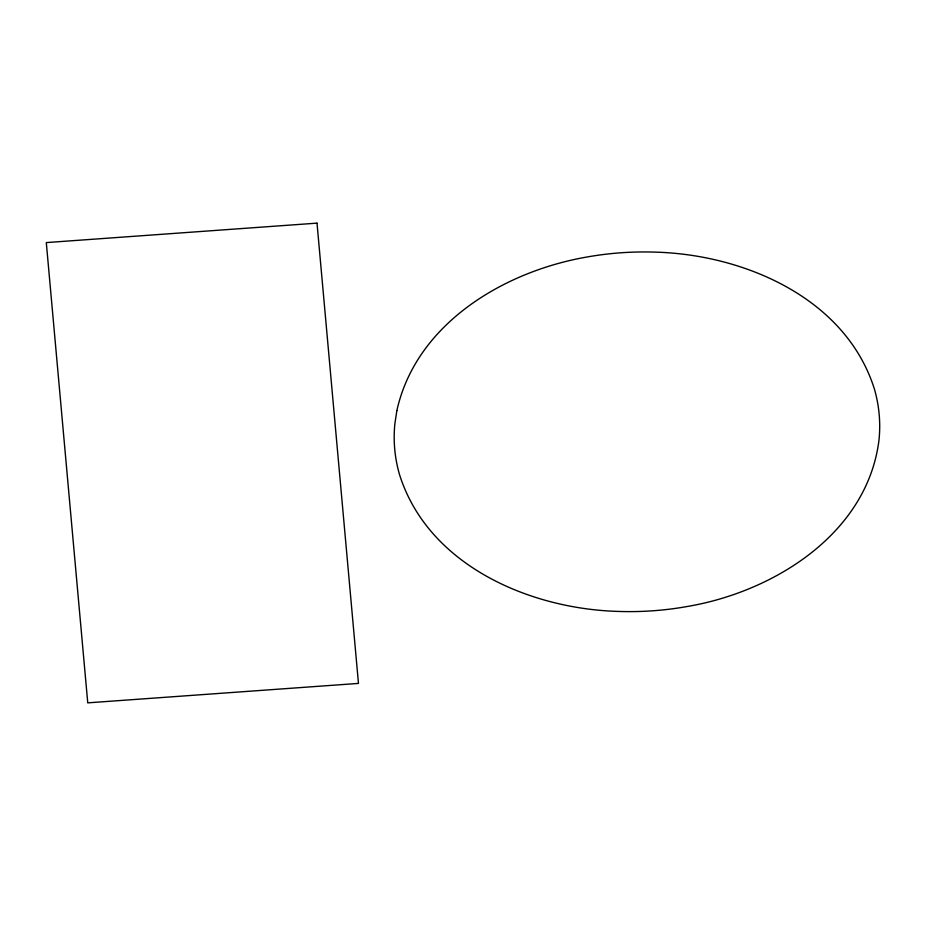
<?xml version="1.0" encoding="UTF-8"?>
<svg xmlns="http://www.w3.org/2000/svg" width="926" height="926" viewBox="0 0 926 926"><rect width="100%" height="100%" fill="white"/><g stroke="black" fill="none" stroke-linecap="round" stroke-linejoin="round"><path stroke-width="1.39" d="M396.837 410.739L394.904 423.529A165.303 148.322 0.2 0 0 399.488 474.482C428.09 565.392 529.579 608.984 618.441 611.426A294.48 264.223 0.2 0 0 687.381 606.472C773.731 591.853 867.315 533.77 878.994 440.035A165.303 148.322 0.2 0 0 874.41 389.082C845.808 298.172 744.319 254.581 655.469 252.138A294.48 264.223 0.2 0 0 586.517 257.092C503.929 271.468 416.075 323.614 396.837 410.739M317.016 223.143L46.3 242.589L87.75 702.857L358.466 683.411L317.016 223.143"/></g></svg>
